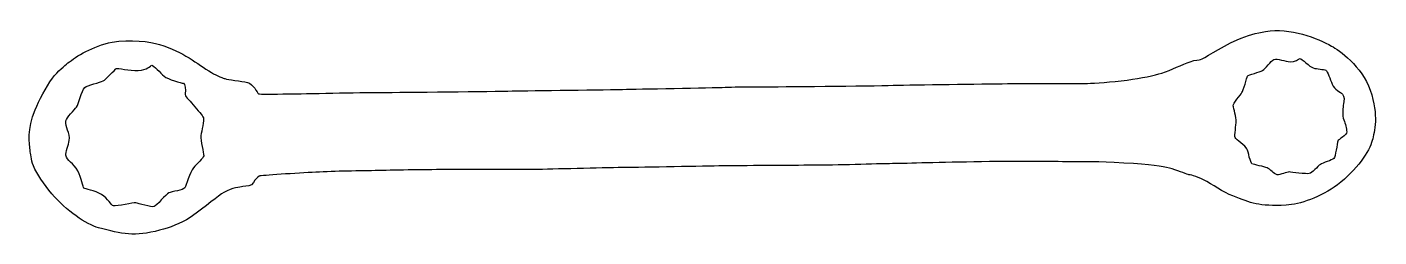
# Model space of a CAD drawing. Header units: centimetres. Extents: x -7.3 to 7.3, y -1.1 to 1.1.
import ezdxf

# ---------------------------------------------------------------- set-up
doc = ezdxf.new("R2010")
doc.units = ezdxf.units.CM
doc.header["$MEASUREMENT"] = 0
doc.layers.add('Camada 1', color=7, linetype='Continuous')

msp = doc.modelspace()

# ---------------------------------------------------------------- linework, layer by layer
at = {"layer": 'Camada 1'}
msp.add_open_spline([(0.26065, 0.48371), (0.22244, 0.48143), (-0.60814, 0.46572), (-0.81242, 0.46125), (-0.81242, 0.46125), (-1.0167, 0.45678), (-1.84504, 0.44784), (-2.04257, 0.44334), (-2.04257, 0.44334), (-2.24016, 0.43887), (-3.21661, 0.42765), (-3.44783, 0.42765), (-3.44783, 0.42765), (-3.67905, 0.42765), (-4.27394, 0.41421), (-4.44229, 0.41199), (-4.44229, 0.41199), (-4.61064, 0.40974), (-4.75209, 0.40527), (-4.76556, 0.41421), (-4.76556, 0.41421), (-4.77903, 0.42318), (-4.81943, 0.51949), (-4.88454, 0.53515), (-4.88454, 0.53515), (-4.94965, 0.55087), (-5.09555, 0.56428), (-5.12698, 0.57545), (-5.12698, 0.57545), (-5.13566, 0.57855), (-5.20948, 0.60291), (-5.27052, 0.64056), (-5.27052, 0.64056), (-5.4286, 0.73821), (-5.56611, 0.86069), (-5.8296, 0.94287), (-5.8296, 0.94287), (-5.92334, 0.97211), (-6.1489, 1.00208), (-6.33456, 0.96679), (-6.33456, 0.96679), (-6.54713, 0.92647), (-6.72067, 0.81407), (-6.8106, 0.74351), (-6.8106, 0.74351), (-6.84777, 0.71438), (-6.91625, 0.66122), (-6.97768, 0.57902), (-6.97768, 0.57902), (-7.05134, 0.48036), (-7.11913, 0.34566), (-7.16358, 0.23982), (-7.16358, 0.23982), (-7.25026, 0.0335), (-7.22615, -0.12234), (-7.21689, -0.19497), (-7.21689, -0.19497), (-7.21308, -0.22437), (-7.20736, -0.29326), (-7.18085, -0.35854), (-7.18085, -0.35854), (-7.14294, -0.45149), (-7.07184, -0.55311), (-6.98247, -0.66051), (-6.98247, -0.66051), (-6.83404, -0.8391), (-6.60824, -0.98947), (-6.48283, -1.02376), (-6.48283, -1.02376), (-6.2292, -1.09319), (-6.09675, -1.12234), (-5.82732, -1.05064), (-5.82732, -1.05064), (-5.71987, -1.02209), (-5.60412, -0.98291), (-5.49934, -0.91247), (-5.49934, -0.91247), (-5.32493, -0.79489), (-5.19615, -0.67612), (-5.13821, -0.64519), (-5.13821, -0.64519), (-5.04169, -0.5937), (-4.96983, -0.58701), (-4.93168, -0.58248), (-4.93168, -0.58248), (-4.89355, -0.57801), (-4.84191, -0.57801), (-4.81944, -0.53996), (-4.81944, -0.53996), (-4.797, -0.50189), (-4.77679, -0.47948), (-4.75882, -0.47048), (-4.75882, -0.47048), (-4.74085, -0.46154), (-4.34805, -0.43915), (-4.14821, -0.42796), (-4.14821, -0.42796), (-3.94842, -0.41677), (-3.67008, -0.41452), (-3.47479, -0.41005), (-3.47479, -0.41005), (-3.27947, -0.40555), (-2.94504, -0.40111), (-2.71827, -0.39883), (-2.71827, -0.39883), (-2.49157, -0.39663), (-1.99093, -0.40111), (-1.80014, -0.39883), (-1.80014, -0.39883), (-1.60932, -0.39663), (-1.08632, -0.38092), (-0.8551, -0.3787), (-0.8551, -0.3787), (-0.62385, -0.37645), (0.0294, -0.36301), (0.21797, -0.36076), (0.21797, -0.36076), (0.40654, -0.35854), (0.961, -0.35401), (1.19222, -0.35401), (1.19222, -0.35401), (1.42344, -0.35401), (1.87463, -0.33837), (2.04304, -0.3361), (2.04304, -0.3361), (2.21134, -0.33388), (2.54585, -0.32266), (2.99932, -0.31591), (2.99932, -0.31591), (3.45276, -0.30919), (3.8254, -0.31591), (3.97135, -0.31591), (3.97135, -0.31591), (4.11724, -0.31591), (4.22948, -0.31144), (4.52584, -0.32935), (4.52584, -0.32935), (4.82215, -0.34732), (4.93888, -0.3674), (5.01521, -0.38536), (5.01521, -0.38536), (5.09149, -0.40327), (5.18573, -0.44357), (5.21722, -0.45256), (5.21722, -0.45256), (5.23138, -0.45661), (5.30197, -0.46825), (5.38079, -0.50897), (5.38079, -0.50897), (5.47681, -0.55853), (5.59045, -0.64142), (5.69763, -0.68325), (5.69763, -0.68325), (5.89292, -0.75942), (5.97147, -0.79522), (6.27006, -0.78183), (6.27006, -0.78183), (6.40854, -0.77553), (6.64228, -0.6956), (6.81955, -0.56313), (6.81955, -0.56313), (7.02444, -0.40988), (7.16615, -0.19539), (7.19272, -0.08968), (7.19272, -0.08968), (7.21783, 0.01057), (7.26511, 0.17324), (7.17169, 0.4511), (7.17169, 0.4511), (7.08544, 0.70812), (6.83006, 0.88536), (6.75725, 0.92494), (6.75725, 0.92494), (6.60908, 1.00559), (6.3105, 1.12878), (6.04788, 1.08173), (6.04788, 1.08173), (5.94686, 1.06369), (5.8573, 1.04323), (5.7417, 0.99145), (5.7417, 0.99145), (5.55665, 0.90856), (5.37314, 0.78481), (5.34975, 0.77936), (5.34975, 0.77936), (5.33403, 0.77571), (5.29765, 0.77806), (5.23818, 0.75708), (5.23818, 0.75708), (5.15388, 0.72742), (5.03194, 0.66889), (4.93444, 0.63598), (4.93444, 0.63598), (4.85729, 0.60994), (4.71118, 0.58039), (4.56212, 0.56055), (4.56212, 0.56055), (4.39041, 0.53772), (4.21459, 0.52637), (4.13532, 0.52396), (4.13532, 0.52396), (3.9871, 0.51949), (3.56064, 0.52396), (3.27775, 0.52176), (3.27775, 0.52176), (2.99491, 0.51948), (2.29453, 0.51054), (2.04985, 0.50379), (2.04985, 0.50379), (1.80516, 0.4971), (0.81073, 0.48813), (0.64235, 0.48813), (0.64235, 0.48813), (0.47388, 0.48816), (0.29878, 0.48591), (0.26065, 0.48371)], degree=3, knots=[0, 0, 0, 0, 0.01818182, 0.01818182, 0.01818182, 0.01818182, 0.03636364, 0.03636364, 0.03636364, 0.03636364, 0.05454545, 0.05454545, 0.05454545, 0.05454545, 0.07272727, 0.07272727, 0.07272727, 0.07272727, 0.09090909, 0.09090909, 0.09090909, 0.09090909, 0.10909091, 0.10909091, 0.10909091, 0.10909091, 0.12727273, 0.12727273, 0.12727273, 0.12727273, 0.14545455, 0.14545455, 0.14545455, 0.14545455, 0.16363636, 0.16363636, 0.16363636, 0.16363636, 0.18181818, 0.18181818, 0.18181818, 0.18181818, 0.2, 0.2, 0.2, 0.2, 0.21818182, 0.21818182, 0.21818182, 0.21818182, 0.23636364, 0.23636364, 0.23636364, 0.23636364, 0.25454545, 0.25454545, 0.25454545, 0.25454545, 0.27272727, 0.27272727, 0.27272727, 0.27272727, 0.29090909, 0.29090909, 0.29090909, 0.29090909, 0.30909091, 0.30909091, 0.30909091, 0.30909091, 0.32727273, 0.32727273, 0.32727273, 0.32727273, 0.34545455, 0.34545455, 0.34545455, 0.34545455, 0.36363636, 0.36363636, 0.36363636, 0.36363636, 0.38181818, 0.38181818, 0.38181818, 0.38181818, 0.4, 0.4, 0.4, 0.4, 0.41818182, 0.41818182, 0.41818182, 0.41818182, 0.43636364, 0.43636364, 0.43636364, 0.43636364, 0.45454545, 0.45454545, 0.45454545, 0.45454545, 0.47272727, 0.47272727, 0.47272727, 0.47272727, 0.49090909, 0.49090909, 0.49090909, 0.49090909, 0.50909091, 0.50909091, 0.50909091, 0.50909091, 0.52727273, 0.52727273, 0.52727273, 0.52727273, 0.54545455, 0.54545455, 0.54545455, 0.54545455, 0.56363636, 0.56363636, 0.56363636, 0.56363636, 0.58181818, 0.58181818, 0.58181818, 0.58181818, 0.6, 0.6, 0.6, 0.6, 0.61818182, 0.61818182, 0.61818182, 0.61818182, 0.63636364, 0.63636364, 0.63636364, 0.63636364, 0.65454545, 0.65454545, 0.65454545, 0.65454545, 0.67272727, 0.67272727, 0.67272727, 0.67272727, 0.69090909, 0.69090909, 0.69090909, 0.69090909, 0.70909091, 0.70909091, 0.70909091, 0.70909091, 0.72727273, 0.72727273, 0.72727273, 0.72727273, 0.74545455, 0.74545455, 0.74545455, 0.74545455, 0.76363636, 0.76363636, 0.76363636, 0.76363636, 0.78181818, 0.78181818, 0.78181818, 0.78181818, 0.8, 0.8, 0.8, 0.8, 0.81818182, 0.81818182, 0.81818182, 0.81818182, 0.83636364, 0.83636364, 0.83636364, 0.83636364, 0.85454545, 0.85454545, 0.85454545, 0.85454545, 0.87272727, 0.87272727, 0.87272727, 0.87272727, 0.89090909, 0.89090909, 0.89090909, 0.89090909, 0.90909091, 0.90909091, 0.90909091, 0.90909091, 0.92727273, 0.92727273, 0.92727273, 0.92727273, 0.94545455, 0.94545455, 0.94545455, 0.94545455, 0.96363636, 0.96363636, 0.96363636, 0.96363636, 1, 1, 1, 1], dxfattribs=at)
at = {"layer": 'Camada 1', "color": 7}
for points in [[(6.4182, 0.79052), (6.40248, 0.78605), (6.36436, 0.7547), (6.31274, 0.75692), (6.31274, 0.75692), (6.26107, 0.75917), (6.17129, 0.79502), (6.13767, 0.78158), (6.13767, 0.78158), (6.10399, 0.76814), (6.04559, 0.6785), (6.01638, 0.66291), (6.01638, 0.66291), (5.98722, 0.64719), (5.86149, 0.61581), (5.8548, 0.6024), (5.8548, 0.6024), (5.84808, 0.58896), (5.80762, 0.44786), (5.79418, 0.42547), (5.79418, 0.42547), (5.78069, 0.40301), (5.69544, 0.309), (5.69991, 0.28434), (5.69991, 0.28434), (5.70436, 0.25968), (5.73581, 0.15443), (5.73354, 0.11855), (5.73354, 0.11855), (5.73132, 0.08273), (5.71327, -0.03599), (5.7201, -0.05615), (5.7201, -0.05615), (5.72682, -0.07631), (5.83456, -0.15024), (5.84805, -0.17709), (5.84805, -0.17709), (5.86149, -0.20397), (5.8839, -0.33166), (5.90189, -0.33841), (5.90189, -0.33841), (5.91988, -0.3451), (6.03656, -0.36974), (6.06575, -0.38093), (6.06575, -0.38093), (6.09496, -0.39212), (6.13764, -0.45033), (6.17127, -0.45483), (6.17127, -0.45483), (6.20495, -0.45935), (6.27679, -0.42348), (6.29922, -0.4257), (6.29922, -0.4257), (6.32166, -0.42795), (6.49001, -0.44814), (6.51697, -0.44361), (6.51697, -0.44361), (6.5439, -0.43916), (6.60902, -0.36302), (6.63593, -0.34508), (6.63593, -0.34508), (6.66284, -0.32714), (6.75938, -0.29804), (6.7796, -0.28237), (6.7796, -0.28237), (6.79981, -0.26665), (6.8155, -0.11433), (6.82228, -0.09422), (6.82228, -0.09422), (6.82895, -0.07406), (6.91875, -0.03374), (6.91875, 0.00436), (6.91875, 0.00436), (6.91875, 0.04246), (6.90531, 0.0917), (6.88732, 0.132), (6.88732, 0.132), (6.86938, 0.17232), (6.87838, 0.2776), (6.8851, 0.30673), (6.8851, 0.30673), (6.89182, 0.33586), (6.89632, 0.38738), (6.87388, 0.40979), (6.87388, 0.40979), (6.85139, 0.43217), (6.78855, 0.45908), (6.76387, 0.51507), (6.76387, 0.51507), (6.73916, 0.57106), (6.71447, 0.65392), (6.69426, 0.66514), (6.69426, 0.66514), (6.6741, 0.67636), (6.59552, 0.67855), (6.55959, 0.6898), (6.55959, 0.6898), (6.52371, 0.70096), (6.43394, 0.79505), (6.4182, 0.79052)], [(-6.29204, 0.68305), (-6.30551, 0.67405), (-6.40425, 0.56658), (-6.43343, 0.55092), (-6.43343, 0.55092), (-6.46264, 0.5352), (-6.6052, 0.50247), (-6.62875, 0.48147), (-6.62875, 0.48147), (-6.6669, 0.44787), (-6.69611, 0.29782), (-6.71858, 0.27091), (-6.71858, 0.27091), (-6.74104, 0.24403), (-6.82801, 0.15656), (-6.83307, 0.12309), (-6.83307, 0.12309), (-6.84429, 0.05141), (-6.78595, -0.00457), (-6.79717, -0.08969), (-6.79717, -0.08969), (-6.80193, -0.1275), (-6.83842, -0.21767), (-6.83307, -0.24648), (-6.83307, -0.24648), (-6.82169, -0.30403), (-6.75224, -0.33088), (-6.70594, -0.41494), (-6.70594, -0.41494), (-6.66273, -0.49355), (-6.65194, -0.5874), (-6.64001, -0.59816), (-6.64001, -0.59816), (-6.62739, -0.60964), (-6.5237, -0.62337), (-6.45089, -0.66801), (-6.45089, -0.66801), (-6.3816, -0.71053), (-6.34315, -0.78419), (-6.32352, -0.78855), (-6.32352, -0.78855), (-6.28312, -0.79752), (-6.10577, -0.75273), (-6.08333, -0.75717), (-6.08333, -0.75717), (-6.06087, -0.76167), (-5.90823, -0.80419), (-5.88577, -0.79749), (-5.88577, -0.79749), (-5.86333, -0.79074), (-5.75554, -0.66311), (-5.72863, -0.64967), (-5.72863, -0.64967), (-5.7017, -0.6362), (-5.56702, -0.61829), (-5.5558, -0.59593), (-5.5558, -0.59593), (-5.54456, -0.57349), (-5.50193, -0.42789), (-5.46375, -0.38088), (-5.46375, -0.38088), (-5.42557, -0.33387), (-5.35601, -0.27782), (-5.35376, -0.251), (-5.35376, -0.251), (-5.35151, -0.22407), (-5.38966, -0.08521), (-5.38292, -0.03595), (-5.38292, -0.03595), (-5.3762, 0.01334), (-5.34704, 0.13203), (-5.35601, 0.15667), (-5.35601, 0.15667), (-5.36498, 0.18133), (-5.41885, 0.23507), (-5.46597, 0.29555), (-5.46597, 0.29555), (-5.51312, 0.35601), (-5.56024, 0.38292), (-5.55355, 0.41649), (-5.55355, 0.41649), (-5.5468, 0.45009), (-5.55133, 0.52399), (-5.57154, 0.52624), (-5.57154, 0.52624), (-5.5917, 0.52849), (-5.73987, 0.56879), (-5.77805, 0.60239), (-5.77805, 0.60239), (-5.81623, 0.63599), (-5.89478, 0.72333), (-5.9105, 0.71886), (-5.9105, 0.71886), (-5.92622, 0.71436), (-5.95987, 0.66737), (-6.05642, 0.6629), (-6.05642, 0.6629), (-6.15285, 0.65839), (-6.27855, 0.69196), (-6.29204, 0.68305)]]:
    msp.add_open_spline(points, degree=3, knots=[0, 0, 0, 0, 0.03846154, 0.03846154, 0.03846154, 0.03846154, 0.07692308, 0.07692308, 0.07692308, 0.07692308, 0.11538462, 0.11538462, 0.11538462, 0.11538462, 0.15384615, 0.15384615, 0.15384615, 0.15384615, 0.19230769, 0.19230769, 0.19230769, 0.19230769, 0.23076923, 0.23076923, 0.23076923, 0.23076923, 0.26923077, 0.26923077, 0.26923077, 0.26923077, 0.30769231, 0.30769231, 0.30769231, 0.30769231, 0.34615385, 0.34615385, 0.34615385, 0.34615385, 0.38461538, 0.38461538, 0.38461538, 0.38461538, 0.42307692, 0.42307692, 0.42307692, 0.42307692, 0.46153846, 0.46153846, 0.46153846, 0.46153846, 0.5, 0.5, 0.5, 0.5, 0.53846154, 0.53846154, 0.53846154, 0.53846154, 0.57692308, 0.57692308, 0.57692308, 0.57692308, 0.61538462, 0.61538462, 0.61538462, 0.61538462, 0.65384615, 0.65384615, 0.65384615, 0.65384615, 0.69230769, 0.69230769, 0.69230769, 0.69230769, 0.73076923, 0.73076923, 0.73076923, 0.73076923, 0.76923077, 0.76923077, 0.76923077, 0.76923077, 0.80769231, 0.80769231, 0.80769231, 0.80769231, 0.84615385, 0.84615385, 0.84615385, 0.84615385, 0.88461538, 0.88461538, 0.88461538, 0.88461538, 0.92307692, 0.92307692, 0.92307692, 0.92307692, 1, 1, 1, 1], dxfattribs=at)

doc.saveas('drawing.dxf')
